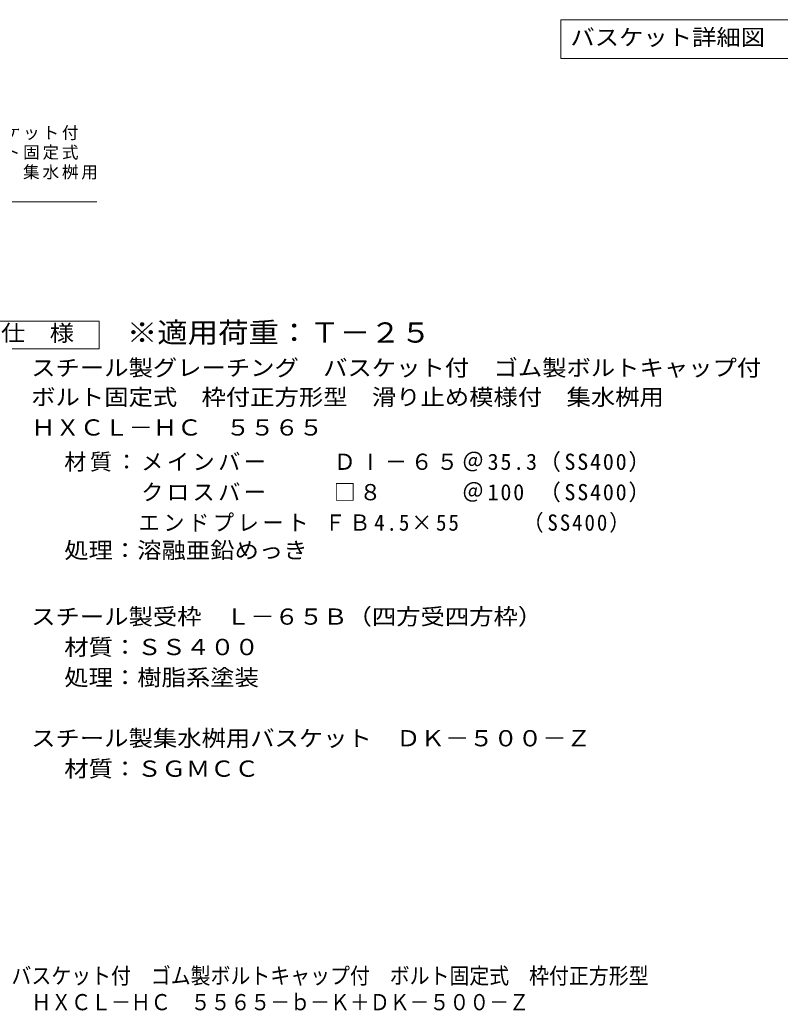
# Model space of a CAD drawing. Units: millimetres at full size, sheet at 1:5, with parts at other scales. Extents: x -1338 to 1343, y -985 to 942.
# Drawn here: x -31 to 656, y -985 to -88 of the extents above; entities that cross this region are included whole.
import ezdxf
from ezdxf.enums import TextEntityAlignment as Align

# ---------------------------------------------------------------- set-up
doc = ezdxf.new("R2010")
doc.units = ezdxf.units.MM
doc.header["$LTSCALE"] = 5
doc.layers.add('5-5', color=7, linetype='Continuous', lineweight=9)
doc.layers.add('D-5', color=7, linetype='Continuous', lineweight=9)
doc.layers.add('F-0_F-0ﾚｲﾔ', color=2, linetype='Continuous')
doc.layers.add('F-F_F-Fﾚｲﾔ', color=2, linetype='Continuous')
doc.styles.add('ＭＳ ゴシック', font='')
doc.styles.get('ＭＳ ゴシック').set_extended_font_data('MS Gothic')

msp = doc.modelspace()

# ---------------------------------------------------------------- linework, layer by layer
at = {"layer": '5-5'}
for p, q in [((457.496, -87.5), (457.496, -122.5)), ((457.496, -87.5), (787.496, -87.5)), ((457.496, -122.5), (787.496, -122.5))]:
    msp.add_line(p, q, dxfattribs=at)
at = {"layer": 'D-5'}
msp.add_line((-291.846, -251.998), (38.154, -251.998), dxfattribs=at)
at = {"layer": 'D-5', "color": 2}
msp.add_lwpolyline([(-72.219, -384.917), (-72.219, -359.917), (40.281, -359.917), (40.281, -384.917)], close=True, dxfattribs=at)

# ---------------------------------------------------------------- texts
at = {"layer": '5-5', "color": 2, "style": 'ＭＳ ゴシック', "width": 1.1}
msp.add_text('バスケット詳細図\u3000Ｓ＝１：５', height=14.66, dxfattribs=at).set_placement((466.246, -115), align=Align.BOTTOM_LEFT)
at = {"layer": 'D-5', "color": 3, "style": 'ＭＳ ゴシック', "width": 1.1}
msp.add_text('※適用荷重：Ｔ－２５', height=18.33, dxfattribs=at).set_placement((65.281, -384.917), align=Align.BOTTOM_LEFT)
at = {"layer": 'D-5', "color": 2, "style": 'ＭＳ ゴシック', "width": 1.1}
for s, p in [('仕\u3000様', (-48.469, -382.417)), ('スチール製グレーチング\u3000バスケット付\u3000ゴム製ボルトキャップ付', (-21.174, -413.877)), ('ボルト固定式\u3000枠付正方形型\u3000滑り止め模様付\u3000集水桝用', (-21.174, -440.349)), ('ＨＸＣＬ－ＨＣ\u3000５５６５', (-21.174, -467.849)), ('処理：溶融亜鉛めっき', (8.682, -578.878)), ('スチール製受枠\u3000Ｌ－６５Ｂ（四方受四方枠）', (-21.174, -638.877)), ('材質：ＳＳ４００', (8.682, -666.377)), ('処理：樹脂系塗装', (8.682, -693.877)), ('スチール製集水桝用バスケット\u3000ＤＫ－５００－Ｚ', (-21.174, -748.877)), ('材質：ＳＧＭＣＣ', (8.682, -776.377))]:
    msp.add_text(s, height=14.66, dxfattribs=at).set_placement(p, align=Align.BOTTOM_LEFT)
at = {"layer": 'D-5', "char_height": 11, "attachment_point": 7, "style": 'ＭＳ ゴシック'}
for s, insert in [('\\T1.17;スチール製グレーチング\u3000バスケット付', (-291.846, -196.341)), ('\\T1.17;ゴム製ボルトキャップ付\u3000ボルト固定式', (-291.846, -214.13)), ('\\T1.17;枠付正方形型\u3000滑り止め模様付\u3000集水桝用', (-291.846, -231.919))]:
    msp.add_mtext(s, dxfattribs=dict(at, insert=insert))
at = {"layer": 'D-5', "color": 2, "char_height": 14.66, "attachment_point": 7, "style": 'ＭＳ ゴシック'}
for s, insert in [('\\T1.16;材質：メインバー\u3000\u3000\\~ＤⅠ－６５＠35.3（SS400）', (8.682, -496.378)), ('\\T1.16;\u3000\u3000\u3000クロスバー\u3000\u3000\\~□８\u3000\u3000\u3000＠100\\~（SS400）', (8.682, -523.878)), ('\\T1.18;\\W0.95;\u3000\u3000\u3000エンドプレート\\~ＦＢ4.5×55\\~\\~\\~\\~\\~（SS400）', (8.682, -551.378))]:
    msp.add_mtext(s, dxfattribs=dict(at, insert=insert))
at = {"layer": 'F-0_F-0ﾚｲﾔ', "style": 'ＭＳ ゴシック', "width": 0.9}
msp.add_text('滑り止め模様付\u3000集水桝用\u3000ＨＸＣＬ－ＨＣ\u3000５５６５－ｂ－Ｋ＋ＤＫ－５００－Ｚ', height=14.66, dxfattribs=at).set_placement((-254.973, -987.548), align=Align.BOTTOM_LEFT)
at = {"layer": 'F-F_F-Fﾚｲﾔ', "style": 'ＭＳ ゴシック', "width": 0.9}
msp.add_text('スチール製グレーチング\u3000バスケット付\u3000ゴム製ボルトキャップ付\u3000ボルト固定式\u3000枠付正方形型', height=14.66, dxfattribs=at).set_placement((-254.973, -963.652), align=Align.BOTTOM_LEFT)

doc.saveas('drawing.dxf')
